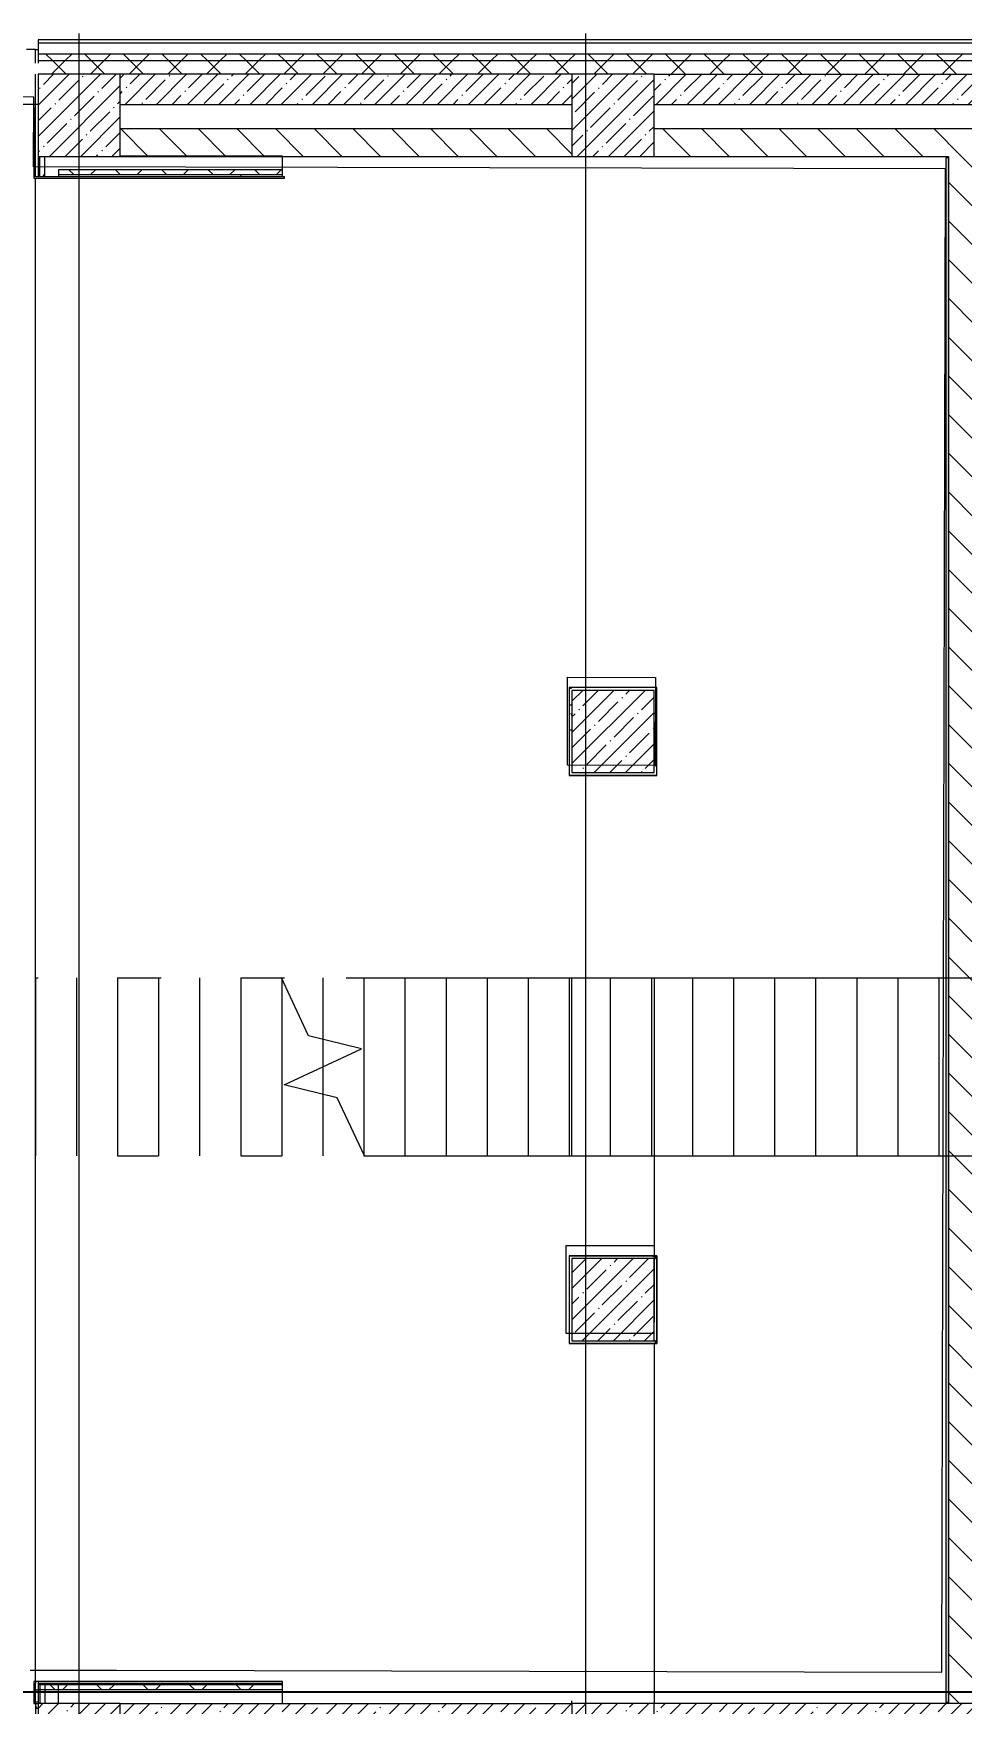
# Model space of a CAD drawing. Header units: millimetres. Extents: x -213547 to 415037, y -3642 to 106956.
# Drawn here: x 21940 to 28721, y 15064 to 27262 of the extents above; entities that cross this region are included whole.
import ezdxf

# ---------------------------------------------------------------- set-up
doc = ezdxf.new("R2010")
doc.units = ezdxf.units.MM
for name, color, linetype, lineweight in [('5.5) Перег WD5', 3, 'Continuous', 40), ('A-AREA-BNDY', 7, 'Continuous', 5), ('A-FLOR', 7, 'Continuous', 9), ('A-WALL', 7, 'Continuous', 5), ('I-WALL', 7, 'Continuous', 5), ('S-COLS', 7, 'Continuous', 9), ('S-COLS-1', 7, 'Continuous', 5), ('S-STRS', 7, 'Continuous', 9), ('S-STRS-MBND', 7, 'Continuous', 9), ('Оси', 7, 'Continuous', 9)]:
    doc.layers.add(name, color=color, linetype=linetype, lineweight=lineweight)
doc.layers.add('A-WALL-1', color=9, linetype='Continuous', lineweight=5, true_color=0x808080)
doc.layers.add('A-WALL-FNSH-1', color=9, linetype='Continuous', lineweight=5, true_color=0x808080)
doc.styles.add('ISOCPEUR_1', font='isocpeur.ttf', dxfattribs={"height": 350})
doc.dimstyles.new('ISO-2_0_0_9К_Средний_округл2', dxfattribs={"dimscale": 304.8, "dimtxt": 199.196235, "dimasz": 0.492126, "dimexe": 0.393701, "dimexo": 0, "dimgap": 0, "dimtad": 1, "dimdec": 0, "dimrnd": 10, "dimzin": 0, "dimdsep": 46, "dimtxsty": 'ISOCPEUR_1', "dimblk1": 'OBLIQUE', "dimblk2": 'OBLIQUE', "dimsah": 1, "dimcen": 0.09, "dimdle": 0.393701, "dimazin": 0, "dimtfac": 1, "dimtdec": 4, "dimtix": 1, "dimtmove": 0, "dimatfit": 3, "dimfxl": 1, "dimtvp": 1, "dimtolj": 1, "dimtzin": 0, "dimarcsym": 2})
pattern_1 = [(135, (64.7, -136.06), (-141.4214, -141.4214), [])]
pattern_2 = [(45, (64.7, -136.06), (-114.04925, 114.04925), []), (45, (178.75, -136.06), (-114.04925, 114.04925), [201.612, -40.322, 6.706, -33.617])]
pattern_3 = [(45, (64.7, -136.06), (-141.4214, 141.4214), []), (135, (64.7, -136.06), (-141.4214, -141.4214), [])]
pattern_4 = [(0, (64.7, -136.06), (243.84, 60.96), [20.117, -162.763, 20.117, -162.763, -975.36]), (0, (64.7, -136.06), (243.84, 60.96), [-365.76, 20.117, -345.643, 20.117, -162.763, -426.72]), (0, (64.7, -136.06), (243.84, 60.96), [-914.4, 20.117, -101.803, 20.117, -284.683]), (120, (156.14, -105.58), (-174.71291, 180.69163), [20.117, -162.763, 20.117, -162.763, -975.36]), (120, (156.14, -105.58), (-174.71291, 180.69163), [-365.76, 20.117, -345.643, 20.117, -162.763, -426.72]), (120, (156.14, -105.58), (-174.71291, 180.69163), [-914.4, 20.117, -101.803, 20.117, -284.683]), (240, (186.62, 16.34), (-69.12709, -241.65163), [20.117, -162.763, 20.117, -162.763, -975.36]), (240, (186.62, 16.34), (-69.12709, -241.65163), [-365.76, 20.117, -345.643, 20.117, -162.763, -426.72]), (240, (186.62, 16.34), (-69.12709, -241.65163), [-914.4, 20.117, -101.803, 20.117, -284.683])]
pattern_5 = [(0, (64.7, -136.06), (812.8, 203.2), [67.056, -542.544, 67.056, -542.544, -3251.2]), (0, (64.7, -136.06), (812.8, 203.2), [-1219.2, 67.056, -1152.144, 67.056, -542.544, -1422.4]), (0, (64.7, -136.06), (812.8, 203.2), [-3048, 67.056, -339.344, 67.056, -948.944]), (120, (369.5, -34.46), (-582.3764, 602.3054), [67.056, -542.544, 67.056, -542.544, -3251.2]), (120, (369.5, -34.46), (-582.3764, 602.3054), [-1219.2, 67.056, -1152.144, 67.056, -542.544, -1422.4]), (120, (369.5, -34.46), (-582.3764, 602.3054), [-3048, 67.056, -339.344, 67.056, -948.944]), (240, (471.1, 371.94), (-230.4236, -805.5054), [67.056, -542.544, 67.056, -542.544, -3251.2]), (240, (471.1, 371.94), (-230.4236, -805.5054), [-1219.2, 67.056, -1152.144, 67.056, -542.544, -1422.4]), (240, (471.1, 371.94), (-230.4236, -805.5054), [-3048, 67.056, -339.344, 67.056, -948.944])]
pattern_6 = [(135, (64.7, -136.06), (-169.7056, -169.7056), []), (225, (64.7, -136.06), (169.7056, -169.7056), [])]

# ---------------------------------------------------------------- blocks, each defined once
blk = doc.blocks.new('BSC_Колонна _Прямоугольная - 600х600-V19-Объем проектирования 1 этажа')
at = {"layer": 'S-COLS-1'}
h = blk.add_hatch(dxfattribs=at)
h.set_pattern_fill('FP_29', color=256, style=0, pattern_type=2)
h.set_pattern_definition([(45, (-26110, -26800), (-114.04925, 114.04925), []), (45, (-25995.95, -26800), (-114.04925, 114.04925), [201.613, -40.323, 6.706, -33.617])])
h.paths.add_polyline_path([(-300, -300), (300, -300), (300, 300), (-300, 300), (-300, -100)])
for p, q in [((300, 300), (-300, 300)), ((-300, 300), (-300, -300)), ((300, -300), (300, 300)), ((-300, -300), (300, -300))]:
    blk.add_line(p, q, dxfattribs=at)
blk = doc.blocks.new('BSC_Колонна _Прямоугольная - 600х600-V20-Объем проектирования 1 этажа')
at = {"layer": 'S-COLS-1'}
h = blk.add_hatch(dxfattribs=at)
h.set_pattern_fill('FP_30', color=256, style=0, pattern_type=2)
h.set_pattern_definition([(45, (-26110, -14900), (-114.04925, 114.04925), []), (45, (-25995.95, -14900), (-114.04925, 114.04925), [201.613, -40.323, 6.706, -33.617])])
h.paths.add_polyline_path([(300, -300), (300, 300), (-300, 300), (-300, -300)])
for p, q in [((300, 300), (-300, 300)), ((-300, 300), (-300, -300)), ((300, -300), (300, 300)), ((-300, -300), (300, -300))]:
    blk.add_line(p, q, dxfattribs=at)
blk = doc.blocks.new('BSC_Колонна _Прямоугольная - 600х600-V85-Объем проектирования 1 этажа')
at = {"layer": 'S-COLS-1'}
h = blk.add_hatch(dxfattribs=at)
h.set_pattern_fill('FP_102', color=256, style=0, pattern_type=2)
h.set_pattern_definition([(45, (-22210, -26800), (-114.04925, 114.04925), []), (45, (-22095.95, -26800), (-114.04925, 114.04925), [201.613, -40.323, 6.706, -33.617])])
h.paths.add_polyline_path([(-300, -300), (300, -300), (300, 300), (-300, 300), (-300, 80)])
for p, q in [((300, 300), (-300, 300)), ((-300, 300), (-300, -300)), ((300, -300), (300, 300)), ((-300, -300), (300, -300))]:
    blk.add_line(p, q, dxfattribs=at)
blk = doc.blocks.new('BSC_Колонна _Прямоугольная - 600х600-V142-Объем проектирования 1 этажа')
at = {"layer": 'S-COLS-1'}
h = blk.add_hatch(dxfattribs=at)
h.set_pattern_fill('FP_144', color=256, style=0, pattern_type=2)
h.set_pattern_definition([(45, (-22210, -14900), (-114.0493, 114.0493), []), (45, (-22095.95, -14900), (-114.0493, 114.0493), [201.613, -40.323, 6.706, -33.617])])
h.paths.add_polyline_path([(161, -300), (300, -300), (300, 300), (-300, 300), (-300, -300)])
for p, q in [((300, 300), (-300, 300)), ((-300, 300), (-300, -300)), ((300, -300), (300, 300)), ((-300, -300), (300, -300))]:
    blk.add_line(p, q, dxfattribs=at)
blk = doc.blocks.new('BSC_Колонна _Прямоугольная - 600х600-24272014-Объем проектирования 1 этажа')
at = {"layer": 'S-COLS-1'}
h = blk.add_hatch(dxfattribs=at)
h.set_pattern_fill('FP_145', color=256, style=0, pattern_type=2)
h.set_pattern_definition([(45, (-26110, -22300), (-114.04925, 114.04925), []), (45, (-25995.95, -22300), (-114.04925, 114.04925), [201.613, -40.323, 6.706, -33.617])])
h.paths.add_polyline_path([(-150, -300), (300, -300), (300, 300), (-300, 300), (-300, -300)])
for p, q in [((300, 300), (-300, 300)), ((-300, 300), (-300, -300)), ((300, -300), (300, 300)), ((-300, -300), (300, -300))]:
    blk.add_line(p, q, dxfattribs=at)
blk = doc.blocks.new('BSC_Колонна _Прямоугольная - 600х600-V143-Объем проектирования 1 этажа')
at = {"layer": 'S-COLS-1'}
h = blk.add_hatch(dxfattribs=at)
h.set_pattern_fill('FP_146', color=256, style=0, pattern_type=2)
h.set_pattern_definition([(45, (-26110, -18150), (-114.04925, 114.04925), []), (45, (-25995.95, -18150), (-114.04925, 114.04925), [201.613, -40.323, 6.706, -33.617])])
h.paths.add_polyline_path([(280, -300), (300, -300), (300, 300), (-300, 300), (-300, -300), (76, -300)])
for p, q in [((300, 300), (-300, 300)), ((-300, 300), (-300, -300)), ((300, -300), (300, 300)), ((-300, -300), (300, -300))]:
    blk.add_line(p, q, dxfattribs=at)
blk = doc.blocks.new('_Oblique')
at = {"color": 0, "linetype": 'ByBlock', "lineweight": -2}
blk.add_line((-0.5, -0.5), (0.5, 0.5), dxfattribs=at)
blk = doc.blocks.new('*D2003')
at = {"layer": '5.5) Перег WD5', "color": 0, "lineweight": -2, "transparency": 16777216}
for p, q in [((6825, 15128), (6825, 15270)), ((7162, 14839), (7162, 15270)), ((6705, 15150), (7162, 15150)), ((7162, 15150), (62461, 15150))]:
    blk.add_line(p, q, dxfattribs=at)
at = {"layer": 'Defpoints', "color": 0, "transparency": 16777216}
for p in [(6825, 15128), (7162, 15150), (7162, 14839)]:
    blk.add_point(p, dxfattribs=at)
at = {"layer": '5.5) Перег WD5', "color": 0, "lineweight": -2, "transparency": 16777216, "xscale": 304.8, "yscale": 304.8, "zscale": 304.8, "rotation": 180}
blk.add_blockref('_Oblique', (6825, 15150), dxfattribs=at)
at = {"layer": '5.5) Перег WD5', "color": 0, "lineweight": -2, "transparency": 16777216, "xscale": 304.8, "yscale": 304.8, "zscale": 304.8}
blk.add_blockref('_Oblique', (7162, 15150), dxfattribs=at)
at = {"layer": '5.5) Перег WD5', "color": 0, "lineweight": 25, "transparency": 16777216, "insert": (61871, 15616), "char_height": 350, "width": 478.07, "attachment_point": 1, "line_spacing_factor": 1.149209, "style": 'ISOCPEUR_1'}
blk.add_mtext('\\A1;340', dxfattribs=at)

msp = doc.modelspace()

# ---------------------------------------------------------------- hatches: boundary and pattern name
at = {"layer": 'A-WALL'}
h = msp.add_hatch(dxfattribs=at)
h.set_pattern_fill('FP_24', color=256, style=0, pattern_type=2)
h.set_pattern_definition(pattern_3)
h.paths.add_polyline_path([(33782.4, 27063.9), (33824.7, 27063.9), (33824.7, 27113.9), (31974.7, 27113.9), (31974.7, 27063.9), (33774.7, 27063.9)])
h.paths.add_polyline_path([(30874.7, 27063.9), (30874.7, 27113.9), (21974.7, 27113.9), (21974.7, 27063.9), (30687.8, 27063.9)])
h.paths.add_polyline_path([(20274.7, 27063.9), (20274.7, 27113.9), (19675, 27113.9), (19675, 27063.9)])
h.paths.add_polyline_path([(18775, 27063.9), (18775, 27113.9), (17875, 27113.9), (17875, 27063.9), (18309.5, 27063.9)])
h.paths.add_polyline_path([(16246.4, 27063.9), (16975, 27063.9), (16975, 27113.9), (16075, 27113.9), (16075, 27063.9)])
h.paths.add_polyline_path([(13794.7, 27063.9), (15175, 27063.9), (15175, 27113.9), (13794.7, 27113.9)])
h = msp.add_hatch(dxfattribs=at)
h.set_pattern_fill('FP_24', color=256, style=0, pattern_type=2)
h.set_pattern_definition(pattern_3)
h.paths.add_polyline_path([(25874.7, 26963.9), (30842.7, 26965.9), (30842.7, 26973.9), (30874.7, 26973.9), (30874.7, 27063.9), (21974.7, 27063.9), (21974.7, 26963.9), (24498.7, 26963.9)])
h.paths.add_polyline_path([(18309.5, 26963.9), (18775, 26963.9), (18775, 27063.9), (17875, 27063.9), (17875, 26963.9), (18175, 26963.9)])
h.paths.add_polyline_path([(33074.7, 26963.9), (33774.7, 26963.9), (33774.7, 27063.9), (31974.7, 27063.9), (31974.7, 26973.9), (32006.7, 26973.9), (32006.7, 26965.9), (32750.9, 26963.9)])
h.paths.add_polyline_path([(16246.4, 26963.9), (16975, 26963.9), (16975, 27063.9), (16075, 27063.9), (16075, 26963.9)])
h.paths.add_polyline_path([(20274.7, 26963.9), (20274.7, 27063.9), (19675, 27063.9), (19675, 26963.9)])
h.paths.add_polyline_path([(14374.7, 26963.9), (15175, 26963.9), (15175, 27063.9), (13794.7, 27063.9), (13794.7, 26963.9), (14183.3, 26963.9)])
at = {"layer": 'I-WALL'}
h = msp.add_hatch(dxfattribs=at)
h.set_pattern_fill('FP_1', color=256, style=0, pattern_type=2)
h.set_pattern_definition(pattern_2)
h.paths.add_polyline_path([(25098.5, 26743.9), (25874.7, 26743.9), (25874.7, 26963.9), (22574.7, 26963.9), (22574.7, 26743.9), (24498.7, 26743.9)])
h = msp.add_hatch(dxfattribs=at)
h.set_pattern_fill('FP_1', color=256, style=0, pattern_type=2)
h.set_pattern_definition(pattern_2)
h.paths.add_polyline_path([(28624.8, 26743.9), (29874.7, 26743.9), (29874.7, 26963.9), (26474.7, 26963.9), (26474.7, 26743.9), (28624.7, 26743.9)])
h = msp.add_hatch(dxfattribs=at)
h.set_pattern_fill('FP_23', color=256, style=0, pattern_type=2)
h.set_pattern_definition(pattern_1)
h.paths.add_polyline_path([(23774.7, 26363.9), (25874.7, 26363.9), (25874.7, 26563.9), (22574.7, 26563.9), (22574.7, 26363.9), (22874.7, 26363.9)])
h = msp.add_hatch(dxfattribs=at)
h.set_pattern_fill('FP_23', color=256, style=0, pattern_type=2)
h.set_pattern_definition(pattern_1)
h.paths.add_polyline_path([(28824.7, 26363.9), (30074.7, 26363.9), (30074.7, 26563.9), (26474.7, 26563.9), (26474.7, 26363.9), (28624.8, 26363.9)])
h = msp.add_hatch(dxfattribs=at)
h.set_pattern_fill('FP_197', color=256, style=0, pattern_type=2)
h.set_pattern_definition(pattern_6)
h.paths.add_polyline_path([(21987.7, 26214.9), (22024.7, 26214.9), (22024.7, 26363.9), (21987.7, 26363.9), (21987.7, 26227.9)])
h = msp.add_hatch(dxfattribs=at)
h.set_pattern_fill('FP_191', color=256, style=0, pattern_type=2)
h.set_pattern_definition(pattern_4)
h.paths.add_polyline_path([(28624.7, 15073.9), (28624.7, 26353.9), (28604.7, 26353.9), (28604.7, 15073.9)])
h = msp.add_hatch(dxfattribs=at)
h.set_pattern_fill('FP_23', color=256, style=0, pattern_type=2)
h.set_pattern_definition(pattern_1)
h.paths.add_polyline_path([(28824.7, 15063.9), (28824.7, 26363.9), (28624.7, 26363.9), (28624.8, 15063.9)])
h = msp.add_hatch(dxfattribs=at)
h.set_pattern_fill('FP_197', color=256, style=0, pattern_type=2)
h.set_pattern_definition(pattern_6)
h.paths.add_polyline_path([(23759.7, 26227.9), (23759.7, 26264.9), (22124.7, 26264.9), (22124.7, 26227.9), (22874.7, 26227.9)])
h = msp.add_hatch(dxfattribs=at)
h.set_pattern_fill('FP_196', color=256, style=0, pattern_type=2)
h.set_pattern_definition(pattern_5)
h.paths.add_polyline_path([(23759.7, 26214.9), (23759.7, 26227.9), (22124.7, 26227.9), (22124.7, 26214.9), (22874.7, 26214.9)])
h = msp.add_hatch(dxfattribs=at)
h.set_pattern_fill('FP_191', color=256, style=0, pattern_type=2)
h.set_pattern_definition(pattern_4)
h.paths.add_polyline_path([(25874.7, 22463.9), (25874.7, 22483.9), (25854.7, 22483.9), (25854.7, 22463.9)])
h = msp.add_hatch(dxfattribs=at)
h.set_pattern_fill('FP_191', color=256, style=0, pattern_type=2)
h.set_pattern_definition(pattern_4)
h.paths.add_polyline_path([(25854.7, 21843.9), (25874.7, 21843.9), (25874.7, 22463.9), (25854.7, 22463.3), (25854.7, 21863.9)])
h = msp.add_hatch(dxfattribs=at)
h.set_pattern_fill('FP_191', color=256, style=0, pattern_type=2)
h.set_pattern_definition(pattern_4)
h.paths.add_polyline_path([(26474.7, 21863.9), (26494.7, 21863.9), (26494.7, 22483.9), (26474.7, 22483.9), (26474.7, 22463.9)])
h = msp.add_hatch(dxfattribs=at)
h.set_pattern_fill('FP_191', color=256, style=0, pattern_type=2)
h.set_pattern_definition(pattern_4)
h.paths.add_polyline_path([(26454.7, 18313.9), (26484.7, 18313.9), (26484.7, 18333.9), (26454.7, 18333)])
h = msp.add_hatch(dxfattribs=at)
h.set_pattern_fill('FP_191', color=256, style=0, pattern_type=2)
h.set_pattern_definition(pattern_4)
h.paths.add_polyline_path([(21974.7, 15073.9), (21974.7, 15224.9), (21954.7, 15223.8), (21954.7, 15073.9), (21973.4, 15073.9)])
h = msp.add_hatch(dxfattribs=at)
h.set_pattern_fill('FP_196', color=256, style=0, pattern_type=2)
h.set_pattern_definition(pattern_5)
h.paths.add_polyline_path([(22269.7, 15200.9), (23754.7, 15200.9), (23754.7, 15213.9), (21974.7, 15213.9), (21974.7, 15200.9), (22198.1, 15200.9)])
h = msp.add_hatch(dxfattribs=at)
h.set_pattern_fill('FP_197', color=256, style=0, pattern_type=2)
h.set_pattern_definition(pattern_6)
h.paths.add_polyline_path([(22269.7, 15163.9), (23754.7, 15163.9), (23754.7, 15200.9), (21974.7, 15200.9), (21974.7, 15163.9), (22224.6, 15163.9)])
h = msp.add_hatch(dxfattribs=at)
h.set_pattern_fill('FP_191', color=256, style=0, pattern_type=2)
h.set_pattern_definition(pattern_4)
h.paths.add_polyline_path([(21954.7, 14443.9), (21974.7, 14443.9), (21974.7, 15073.9), (21954.7, 15073.9), (21954.7, 14463.9)])
h = msp.add_hatch(dxfattribs=at)
h.set_pattern_fill('FP_1', color=256, style=0, pattern_type=2)
h.set_pattern_definition(pattern_2)
h.paths.add_polyline_path([(30854.7, 14843.9), (33074.7, 14843.9), (33074.7, 15063.9), (30674.7, 15063.9), (30674.7, 14843.9), (30694.7, 14843.9)])
h.paths.add_polyline_path([(24503.2, 14843.9), (25874.7, 14843.9), (25874.7, 15063.9), (22574.7, 15063.9), (22574.7, 14843.9), (24498.7, 14843.9)])
h.paths.add_polyline_path([(30054.7, 14843.9), (30074.7, 14843.9), (30074.7, 15063.9), (26474.7, 15063.9), (26474.7, 14843.9), (28844.7, 14843.9)])

# ---------------------------------------------------------------- linework, layer by layer
at = {"layer": 'A-AREA-BNDY', "flags": 128}
msp.add_lwpolyline([(21916, 15309.1), (22175, 15308.5), (22547, 15307.6), (28577, 15293.4), (28602.7, 26272.4), (21941.7, 26288), (21942.9, 26797), (20284.9, 26800.9)], dxfattribs=at)
for points in [[(26485, 22558.4), (26483.5, 21916.4), (25841.5, 21917.9), (25843, 22559.9)], [(25833.3, 18409.9), (26475.3, 18408.4), (26474.9, 18244.4), (26474.1, 17930.4), (26473.8, 17766.4), (25831.8, 17767.9)]]:
    msp.add_lwpolyline(points, close=True, dxfattribs=at)
at = {"layer": 'A-FLOR'}
for p, q in [((21954.7, 27143.9), (21889.7, 27143.9)), ((21954.7, 27043.9), (21954.7, 27143.9)), ((21954.7, 26712.9), (21954.7, 26963.9)), ((21954.7, 15224.9), (21954.7, 26203.9)), ((25874.7, 19063.9), (25874.7, 20363.9)), ((26474.7, 20363.9), (26474.7, 18333.6)), ((26474.7, 17693.9), (26474.7, 15063.9)), ((21954.7, 15063.9), (21954.7, 14443.9)), ((25874.7, 15063.9), (25874.7, 15083.9))]:
    msp.add_line(p, q, dxfattribs=at)
at = {"layer": 'A-WALL'}
for p, q in [((21954.7, 27143.9), (21974.7, 27143.9)), ((21974.7, 27193.9), (30874.7, 27193.9)), ((21974.7, 27113.9), (30874.7, 27113.9)), ((21974.7, 27063.9), (30874.7, 27063.9)), ((21987.7, 26214.9), (21987.7, 26363.9)), ((22024.7, 26214.9), (22024.7, 26363.9)), ((23759.7, 26264.9), (22124.7, 26264.9)), ((22124.7, 26264.9), (22124.7, 26214.9)), ((23759.7, 26227.9), (22124.7, 26227.9)), ((23759.7, 15200.9), (21974.7, 15200.9)), ((23759.7, 15163.9), (21974.7, 15163.9)), ((21987.7, 15200.9), (21987.7, 15063.9)), ((22024.7, 15200.9), (22024.7, 15063.9))]:
    msp.add_line(p, q, dxfattribs=at)
at = {"layer": 'A-WALL-1'}
for p, q in [((21974.7, 27193.9), (21974.7, 27043.9)), ((25874.7, 26963.9), (22574.7, 26963.9)), ((25874.7, 26963.9), (25874.7, 26963.9)), ((26474.7, 26963.9), (30074.7, 26963.9)), ((22574.7, 26743.9), (25874.7, 26743.9)), ((26474.7, 26743.9), (30074.7, 26743.9)), ((25874.7, 26563.9), (22574.7, 26563.9)), ((30074.7, 26563.9), (26474.7, 26563.9)), ((21974.7, 26363.9), (21974.7, 26214.9)), ((23759.7, 26364.9), (22574.7, 26364.9)), ((22574.7, 26363.9), (25874.7, 26363.9)), ((23759.7, 26214.9), (23759.7, 26364.9)), ((26474.7, 26363.9), (28624.7, 26363.9)), ((28604.7, 26353.9), (28604.7, 15073.9)), ((28624.7, 26353.9), (28604.7, 26353.9)), ((28624.7, 26363.9), (28624.7, 15063.9)), ((26494.7, 22483.9), (25854.7, 22483.9)), ((25854.7, 22483.9), (25854.7, 21843.9)), ((26494.7, 21843.9), (26494.7, 22483.9)), ((25854.7, 21843.9), (26494.7, 21843.9)), ((25854.7, 18333.9), (25854.7, 17693.9)), ((26474.7, 18313.9), (26484.7, 18313.9)), ((26484.7, 18313.9), (26484.7, 18333.9)), ((26484.7, 17713.9), (26474.7, 17713.9)), ((26484.7, 17693.9), (26484.7, 17713.9)), ((21974.7, 15224.9), (21954.7, 15224.9)), ((21954.7, 15224.9), (21954.7, 15213.9)), ((21974.7, 15224.9), (21974.7, 15063.9)), ((22124.7, 15200.9), (21974.7, 15200.9)), ((22124.7, 15063.9), (22124.7, 15200.9)), ((23759.7, 15063.9), (23759.7, 15213.9)), ((21974.7, 15073.9), (21954.7, 15073.9)), ((21954.7, 15063.9), (21974.7, 15063.9)), ((22574.7, 15063.9), (25874.7, 15063.9)), ((30074.7, 15063.9), (26474.7, 15063.9)), ((28604.7, 15073.9), (28624.7, 15073.9))]:
    msp.add_line(p, q, dxfattribs=at)
at = {"layer": 'A-WALL-FNSH-1'}
for p, q in [((30874.7, 27213.9), (21974.7, 27213.9)), ((21974.7, 27213.9), (21974.7, 27193.9)), ((21954.7, 26712.9), (21943.7, 26712.9)), ((21943.7, 26712.9), (21943.7, 26203.9)), ((21954.7, 26214.9), (21954.7, 26712.9)), ((21943.7, 26203.9), (23774.7, 26203.9)), ((23774.7, 26214.9), (21954.7, 26214.9)), ((23774.7, 26203.9), (23774.7, 26214.9)), ((26495.7, 22484.9), (25853.7, 22484.9)), ((25853.7, 22484.9), (25853.7, 21842.9)), ((26495.7, 21842.9), (26495.7, 22484.9)), ((25853.7, 21842.9), (26495.7, 21842.9)), ((26495.7, 18334.9), (25853.7, 18334.9)), ((25853.7, 18334.9), (25853.7, 17692.9)), ((25854.7, 18333.9), (26494.7, 18333.9)), ((26494.7, 18333.9), (26494.7, 17693.9)), ((26495.7, 17692.9), (26495.7, 18334.9)), ((25853.7, 17692.9), (26495.7, 17692.9)), ((26494.7, 17693.9), (25854.7, 17693.9)), ((21954.7, 15224.9), (21943.7, 15224.9)), ((21943.7, 15224.9), (21943.7, 15063.9)), ((21954.7, 15063.9), (21954.7, 15213.9)), ((23759.7, 15224.9), (21974.7, 15224.9)), ((21974.7, 15213.9), (23759.7, 15213.9)), ((23759.7, 15213.9), (23759.7, 15224.9)), ((21943.7, 15063.9), (21954.7, 15063.9))]:
    msp.add_line(p, q, dxfattribs=at)
at = {"layer": 'I-WALL'}
msp.add_line((21974.7, 26743.9), (20274.7, 26743.9), dxfattribs=at)
at = {"layer": 'S-STRS'}
for p, q in [((21954.7, 20363.9), (21954.7, 19063.9)), ((21954.7, 20363.9), (21974.7, 20363.9)), ((21954.7, 20363.9), (21954.7, 19063.9)), ((22254.7, 20363.9), (22254.7, 19063.9)), ((22254.7, 20363.9), (22254.7, 19063.9)), ((22554.7, 20363.9), (22854.7, 20363.9)), ((22554.7, 20363.9), (22554.7, 19063.9)), ((22554.7, 20363.9), (22554.7, 19063.9)), ((22854.7, 20363.9), (22874.7, 20363.9)), ((22854.7, 20363.9), (22854.7, 19063.9)), ((22854.7, 20363.9), (22854.7, 19063.9)), ((23154.7, 20363.9), (23154.7, 19063.9)), ((23154.7, 20363.9), (23154.7, 19063.9)), ((23454.7, 20363.9), (23751.6, 20363.9)), ((23454.7, 20363.9), (23454.7, 19063.9)), ((23454.7, 20363.9), (23454.7, 19063.9)), ((23754.7, 20357.3), (23754.7, 19063.9)), ((23754.7, 20357.3), (23754.7, 19063.9)), ((24054.7, 19914.8), (24054.7, 19713.9)), ((24054.7, 19914.8), (24054.7, 19713.9)), ((24054.7, 19513), (24054.7, 19063.9)), ((24054.7, 19513), (24054.7, 19063.9)), ((22554.7, 19063.9), (22854.7, 19063.9)), ((23454.7, 19063.9), (23754.7, 19063.9)), ((24354.7, 19070.6), (24354.7, 19063.9)), ((24354.7, 19070.6), (24354.7, 19063.9)), ((24354.7, 19063.9), (24357.8, 19063.9))]:
    msp.add_line(p, q, dxfattribs=at)
at = {"layer": 'S-STRS-MBND'}
for p, q in [((23751.6, 20363.9), (23774.7, 20363.9)), ((23949, 19940.5), (23751.6, 20363.9)), ((23754.7, 20363.9), (23754.7, 20357.3)), ((23754.7, 20363.9), (23754.7, 20357.3)), ((24054.7, 20363.9), (24054.7, 19914.8)), ((24054.7, 20363.9), (24054.7, 19914.8)), ((24226.1, 20363.9), (30654.7, 20363.9)), ((24354.7, 20363.9), (24354.7, 19070.6)), ((24354.7, 20363.9), (24354.7, 19070.6)), ((24654.7, 20363.9), (24654.7, 19063.9)), ((24654.7, 20363.9), (24654.7, 19063.9)), ((24954.7, 20363.9), (24954.7, 19063.9)), ((24954.7, 20363.9), (24954.7, 19063.9)), ((25254.7, 20363.9), (25254.7, 19063.9)), ((25254.7, 20363.9), (25254.7, 19063.9)), ((25554.7, 20363.9), (25554.7, 19063.9)), ((25554.7, 20363.9), (25554.7, 19063.9)), ((25854.7, 20363.9), (25854.7, 19063.9)), ((25854.7, 20363.9), (25854.7, 19063.9)), ((26154.7, 20363.9), (26154.7, 19063.9)), ((26154.7, 20363.9), (26154.7, 19063.9)), ((26454.7, 20363.9), (26454.7, 19063.9)), ((26454.7, 20363.9), (26454.7, 19063.9)), ((26754.7, 20363.9), (26754.7, 19063.9)), ((26754.7, 20363.9), (26754.7, 19063.9)), ((27054.7, 20363.9), (27054.7, 19063.9)), ((27054.7, 20363.9), (27054.7, 19063.9)), ((27354.7, 20363.9), (27354.7, 19063.9)), ((27354.7, 20363.9), (27354.7, 19063.9)), ((27654.7, 20363.9), (27654.7, 19063.9)), ((27654.7, 20363.9), (27654.7, 19063.9)), ((27954.7, 20363.9), (27954.7, 19063.9)), ((27954.7, 20363.9), (27954.7, 19063.9)), ((28254.7, 20363.9), (28254.7, 19063.9)), ((28254.7, 20363.9), (28254.7, 19063.9)), ((28554.7, 20363.9), (28554.7, 19063.9)), ((28554.7, 20363.9), (28554.7, 19063.9)), ((24337.9, 19846), (23949, 19940.5)), ((23771.5, 19581.9), (24337.9, 19846)), ((24054.7, 19713.9), (24054.7, 19513)), ((24054.7, 19713.9), (24054.7, 19513)), ((24160.4, 19487.4), (23771.5, 19581.9)), ((24357.8, 19063.9), (24160.4, 19487.4)), ((24357.8, 19063.9), (30654.7, 19063.9))]:
    msp.add_line(p, q, dxfattribs=at)
at = {"layer": 'Оси'}
for points in [[(22274.7, -2042.3), (22274.7, 2957.7), (22274.7, 22262), (22274.7, 27262)], [(25974.7, -2042.3), (25974.7, 2957.7), (25974.7, 22262), (25974.7, 27262)]]:
    msp.add_lwpolyline(points, dxfattribs=at)

# ---------------------------------------------------------------- block references
at = {"layer": 'S-COLS'}
for name, p in [('BSC_Колонна _Прямоугольная - 600х600-V85-Объем проектирования 1 этажа', (22274.7, 26663.9)), ('BSC_Колонна _Прямоугольная - 600х600-V19-Объем проектирования 1 этажа', (26174.7, 26663.9)), ('BSC_Колонна _Прямоугольная - 600х600-24272014-Объем проектирования 1 этажа', (26174.7, 22163.9)), ('BSC_Колонна _Прямоугольная - 600х600-V143-Объем проектирования 1 этажа', (26174.7, 18013.9)), ('BSC_Колонна _Прямоугольная - 600х600-V142-Объем проектирования 1 этажа', (22274.7, 14763.9)), ('BSC_Колонна _Прямоугольная - 600х600-V20-Объем проектирования 1 этажа', (26174.7, 14763.9))]:
    msp.add_blockref(name, p, dxfattribs=at)

# ---------------------------------------------------------------- dimensions: what is measured, and where the dimension line sits
at = {"layer": '5.5) Перег WD5', "color": 18, "lineweight": 25, "true_color": 0x000000}
dim = msp.add_linear_dim(base=(7162.2018714, 15149.6492175), p1=(6824.7018714, 15127.7574188), p2=(7162.2018714, 14838.9378314), dimstyle='ISO-2_0_0_9К_Средний_округл2', override={"dimasz": 1, "dimpost": '<>', "dimtxsty": 'ISOCPEUR_1', "dimfxl": 444.21054}, dxfattribs=at)
dim.commit()
dim.dimension.update_dxf_attribs({"geometry": '*D2003', "text_midpoint": (62110.5131011, 15149.6492175), "dimtype": 160})

doc.saveas('drawing.dxf')
